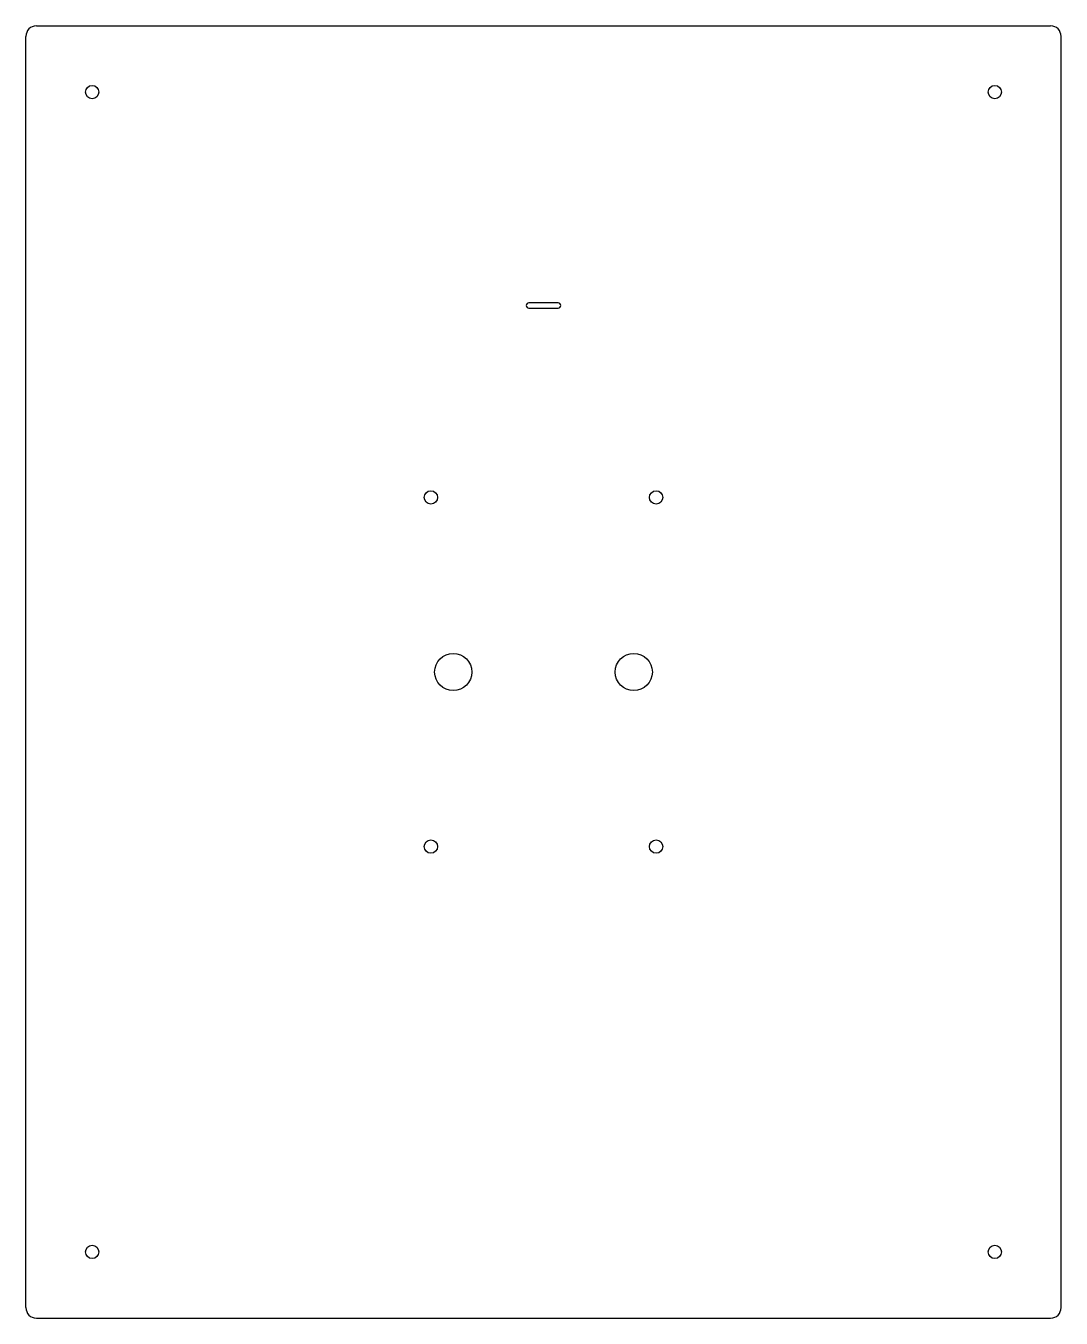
# Model space of a CAD drawing. Header units: millimetres. Extents: x -98 to 98, y -122 to 122.
import ezdxf

# ---------------------------------------------------------------- set-up
doc = ezdxf.new("R2010")
doc.units = ezdxf.units.MM

msp = doc.modelspace()

# ---------------------------------------------------------------- linework, layer by layer
at = {"color": 7, "linetype": 'Continuous', "lineweight": 25}
for p, q in [((-95.5, 121.65), (95.5, 121.65)), ((-97.5, -119.65), (-97.5, 119.65)), ((97.5, -119.65), (97.5, 119.65)), ((2.75, 69.5), (-2.75, 69.5)), ((-2.75, 68.5), (2.75, 68.5)), ((-95.5, -121.65), (95.5, -121.65))]:
    msp.add_line(p, q, dxfattribs=at)
for centre, radius in [((-85, 109.19), 1.25), ((85, 109.19), 1.25), ((-21.21, 32.87), 1.25), ((21.21, 32.87), 1.25), ((-17, 0), 3.5), ((17, 0), 3.5), ((-21.21, -32.87), 1.25), ((21.21, -32.87), 1.25), ((-85, -109.19), 1.25), ((85, -109.19), 1.25)]:
    msp.add_circle(centre, radius, dxfattribs=at)
for centre, radius, start, end in [((-95.5, 119.65), 2, 90, 180), ((95.5, 119.65), 2, 0, 90), ((-2.75, 69), 0.5, 90, 270), ((2.75, 69), 0.5, 270, 90), ((-95.5, -119.65), 2, 180, 270), ((95.5, -119.65), 2, 270, 0)]:
    msp.add_arc(centre, radius, start, end, dxfattribs=at)

doc.saveas('drawing.dxf')
